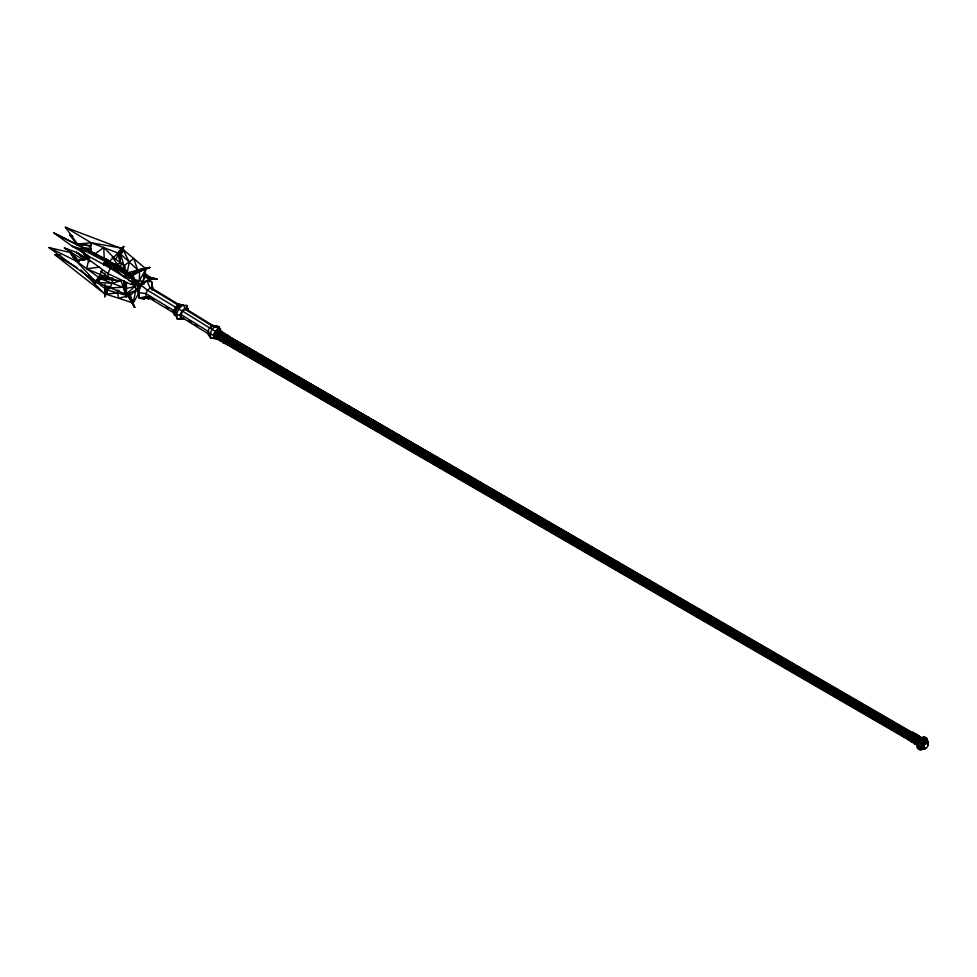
<?xml version="1.0" encoding="UTF-8"?>
<svg xmlns="http://www.w3.org/2000/svg" width="977" height="977" viewBox="0 0 977 977"><rect width="100%" height="100%" fill="white"/><g stroke="black" fill="none" stroke-linecap="round" stroke-linejoin="round"><path stroke-width="1.47" d="M126.399 282.475L126.448 297.081L121.038 280.643L100.778 278.921L76.34 261.115L48.85 247.499L70.429 252.567L77.867 260.627L77.867 261.653L70.429 252.567L73.385 257.745M138.038 284.283L139.381 280.704L139.54 271.484L137.794 270.263L129.489 275.038M89.847 251.773L89.969 245.801L77.635 244.079L65.41 227.275L122.284 248.817L108.557 262.288M107.201 292.135L104.698 296.654L105.003 284.478M126.448 297.081L124.091 280.912L126.448 297.081L123.932 287.629L124.091 280.912L126.143 288.459L134.765 286.579L137.195 285.137M89.969 245.801L90.739 245.874L77.635 244.079L91.166 242.772L121.417 248.073L118.437 252.921L120 262.605L120.55 254.032L123.639 246.522L118.437 252.921L116.043 259.43M127.181 293.198L134.667 307.376L128.109 295.811L127.669 293.063L128.109 295.897L134.667 307.376L128.39 291.952M152.9 289.961L151.655 281.779L146.892 280.9L139.906 285.614L138.111 292.514L139.235 298.193L144.01 299.072L148.76 296.752M109.668 286.408L106.969 289.974L104.698 296.654L105.333 289.155L108.349 286.456M90.299 251.761L91.166 242.772L65.41 227.275M90.885 244.836L91.166 242.772L120.55 254.032L137.879 269.957L149.725 267.503L129.636 275.123M105.87 286.212L104.234 293.576L105.247 293.906L104.698 296.654M215.661 327.466L215.88 326.123L212.449 325.475L209.579 327.722L207.796 331.679L208.419 334.818L210.69 338.018L216.564 338.763L210.69 338.018L209.908 334.036L207.796 331.679M910.076 739.98L215.111 337.321L214.427 335.355L216.076 331.753L218.97 330.373L220.179 331.777M925.28 748.565C919.32 744.572 933.133 739.845 926.391 748.028C905.655 757.26 925.219 722.333 928.126 744.266M90.849 251.81L91.411 248.83M103.623 265.06L104.063 262.85L106.591 259.699L107.702 259.711L110.45 263.24M138.123 291.659L135.779 290.254L133.128 302.968M132.579 302.785L106.078 294.175L106.969 289.974L110.694 287.91M126.143 288.459L124.433 287.214L110.401 287.91L112.697 279.886L86.697 268.797L88.712 259.467M122.186 252.97L123.639 246.522L118.876 253.312L120 262.605M94.403 254.325L103.794 247.474L113.686 257.537L123.969 265.781L133.69 258.49L137.794 270.263L149.725 267.503L138.99 270.971L146.037 268.98L142.202 284.16M137.977 285.834L136.682 290.047L126.094 294.297L134.765 286.579L131.675 283.916M124.934 266.697L123.297 268.687L124.69 265.121M181.954 304.824L179.035 304.287L175.604 307.01L173.662 311.394L175.457 312.42L176.41 314.411L177.252 318.917L183.432 319.223L177.252 318.917L176.104 315.864L174.358 314.863L177.325 307.987L180.598 305.154L186.778 305.459L188.353 310.808M180.66 318.783L180.012 315.351L181.881 310.906L185.154 308.085L187.926 308.512M151.74 289.851L152.791 287.458M214.048 338.311L213.426 335.172L209.908 334.036L212.168 329.017L215.88 326.123L219.104 326.697L221.01 331.508M213.426 335.172L215.209 331.215L218.079 328.968L220.594 329.42M91.545 257.733L110.389 268.309L107.934 273.597L108.813 277.724L117.167 280.973M137.757 287.739L139.992 284.905L141.201 285.089M101.938 270.519L98.726 277.7L94.39 283.391L99.459 281.291M123.297 268.687L124.494 266.306M145.524 268.541L122.98 249.404L120.55 254.032L123.969 265.781L127.144 273.059L129.831 272.4M135.29 280.106L139.381 280.704L145.988 268.944M139.284 292.355L133.19 302.98L129.465 296.19L106.969 289.974L92.021 278.604M119.023 290.352L117.533 292.892L118.657 298.254L128.109 295.811M122.284 248.817L123.639 246.522M142.837 281.022L145.17 277.248L152.07 278.97L149.017 281.632M94.39 283.391L99.495 277.7L107.836 277.81L100.778 278.921L94.39 283.391L98.726 277.7L102.976 275.722M218.176 327.918L219.104 326.697L212.449 325.475M81.384 250.149L72.322 246.289L81.238 248.891L105.223 261.396L106.591 259.699L53.943 232.966L72.322 246.289L80.615 251.101L81.384 250.149L88.663 257.61L87.148 254.997M114.053 267.979L124.848 277.578L130.442 277.81L131.81 276.112L130.698 274.513L129.794 274.781L117.606 267.942L117.851 269.53L115.848 270.348L104.063 262.85M134.667 307.376L129.465 296.19L135.779 290.254M181.881 310.906L177.325 307.987L173.662 311.394L174.358 314.863L176.617 315.583M125.435 294.028L96.808 282.39L100.778 278.921L123.932 287.629M185.3 309.05L182.406 311.504L180.953 314.973L181.453 317.659L183.615 318.001M185.105 309.318L187.523 309.44M144.01 299.072L146.257 297.289M104.905 288.728L108.105 286.2M209.884 328.077L212.339 326.159M139.54 288.093L136.682 290.047L134.765 286.579M138.734 284.698L143.375 281.547L139.381 280.704M119.609 265.915L122.846 263.741M228.447 336.369C225.516 333.792 221.29 340.033 223.611 342.585L917.916 745.353L908.415 739.247C907.682 728.378 918.295 734.264 922.752 739.137L918.746 736.536C915.437 736.096 911.944 743.106 916.133 743.729L918.148 744.987M920.896 749.725L926.391 748.028M129.501 275.001L137.879 269.957L149.725 267.503M130.833 276.674L139.54 271.484L146.037 268.98L143.472 270.287M83.375 260.273L87.6 258.673L82.044 260.334M129.709 275.184L139.54 271.484M209.908 334.036L210.995 333.67M147.612 278.763L156.894 279.117L144.022 275.661L144.681 276.833L152.033 278.933L142.068 282.268L143.985 284.209M926.733 743.228L924.218 737.476L920.358 738.649L226.053 335.88A4.604 2.687 -58.2 0 0 223.061 333.511A4.604 2.687 -58.2 0 0 219.471 338.946C213.218 339.898 219.947 327.954 222.622 333.291M222.561 340.729C215.551 341.865 224.417 328.724 225.687 335.99M121.759 262.911L114.7 264.718M121.038 280.643L112.355 283.281L96.808 282.39M82.605 247.193L103.171 258.636L105.223 261.396L130.442 277.81L132.139 277.309L137.452 281.877L140.493 286.896M137.879 269.957L127.144 273.059L129.208 261.995L122.98 249.404M218.298 330.373L921.103 738.404L925.366 737.488L927.222 743.228M173.882 312.982L146.477 296.336L139.235 298.193L138.99 293.039M922.166 749.31L925.83 748.382M70.429 252.567L76.34 261.115L87.6 258.465L77.867 260.627M919.748 749.713L924.792 748.553M139.906 285.614L146.892 280.9L150.14 288.068L178.852 305.508M918.795 749.298L924.364 748.37M128.561 280.375L139.259 284.478L139.967 287.385L131.138 275.673L133.605 277.212L124.848 277.578M86.697 268.797L99.52 267.112M106.078 294.175L117.533 292.892L117.325 290.084M77.635 244.079L82.105 243.725M918.099 748.48L924.059 748.016M117.606 267.942L119.218 267.82L105.015 259.821L108.655 260.871L133.605 277.212L122.43 275.636M224.844 342.842L223.611 342.585M913.104 741.861C907.865 741.25 914.582 731.126 916.927 736.06M107.836 277.81L98.726 277.7L94.818 281.584L48.85 247.499M80.92 269.884L104.234 293.576L54.993 254.838L60.647 254.997M923.888 747.527L917.696 747.344L917.232 743.387L908.146 737.757L214.427 335.355M82.044 247.718L91.044 248.427M156.894 279.117L151.606 278.592L143.692 275.978L156.894 279.117L144.681 276.833L145.17 277.248M127.547 273.352L118.437 265.524L111.964 263.753M112.514 278.286L108.813 277.724L100.851 271.191M138.05 289.094L139.259 289.277M212.901 326.513L185.044 309.257L187.132 309.636L215.062 326.892M923.863 746.917L917.635 745.939L919.357 741.213L922.947 737.891L926.184 743.412M85.048 248.561L88.052 249.098M185.044 309.257L187.193 309.636M220.118 330.031L217.969 329.652L215.526 331.557L213.975 334.977L214.513 337.688L216.674 338.079M179.817 305.129L152.424 288.496L150.14 288.068L147.454 290.193L145.939 293.625L146.477 296.336M180.012 315.351L176.41 314.411L178.852 308.598L183.139 304.885L185.154 308.085M144.681 276.833L152.07 278.97M84.657 249.147L90.275 250.808M181.93 305.154L179.035 304.287L180.598 305.154L175.604 307.01L177.325 307.987M923.986 746.233L917.904 744.376L917.391 742.471L908.305 736.841L214.586 334.439M53.943 232.966L106.591 259.699L103.647 258.148L106.762 264.572M83.448 260.053L64.36 247.975L76.585 252.42L87.845 259.027M111.305 267.466L103.647 258.148L107.702 259.711M95.917 282.035L76.34 261.115M109.094 261.665L118.437 265.524M77.378 245.227L69.904 235.078L72.677 236.287M215.111 337.321L220.802 340.338M918.746 736.536L919.723 737.256M909.392 739.98L908.415 739.247M130.979 284.527L107.934 273.597L89.029 259.735L83.827 253.898L90.287 257.024L89.029 259.735L89.481 261.86L83.827 253.898L87.6 258.026M924.242 745.536L214.928 333.487M64.36 247.975L71.138 251.309M81.995 256.633L86.074 258.624M209.579 327.722L215.209 331.215M69.904 235.078L72.616 236.458M103.647 258.148L108.655 260.871M227.47 335.636L913.263 733.031M229.766 337.138L913.898 734.179M228.679 337.041L231.317 338.567M240.562 343.928L244.519 346.224M247.157 347.751L249.807 349.29M252.445 350.816L256.401 353.112M259.039 354.639L263.008 356.935M265.646 358.461L268.284 360M270.922 361.527L274.891 363.823M277.529 365.349L280.167 366.888M282.805 368.414L286.774 370.71M289.412 372.237L293.369 374.533M296.007 376.072L298.657 377.598M301.295 379.125L305.251 381.421M307.889 382.96L317.134 388.309M319.772 389.835L323.741 392.131M326.379 393.67L329.017 395.197M331.655 396.723L335.624 399.019M338.262 400.558L342.219 402.854M344.857 404.38L347.507 405.907M350.145 407.446L354.101 409.742M356.739 411.268L365.984 416.617M368.622 418.156L372.591 420.452M375.229 421.979L377.867 423.505M380.505 425.044L384.474 427.34M387.112 428.866L396.357 434.228M398.995 435.754L402.951 438.05M405.589 439.577L414.834 444.938M417.472 446.465L421.441 448.761M424.079 450.287L426.717 451.826M429.355 453.352L433.324 455.648M435.962 457.175L445.207 462.536M447.845 464.063L451.801 466.359M454.439 467.885L463.684 473.247M466.322 474.773L474.248 479.365M478.205 481.661L482.174 483.957M484.812 485.496L494.057 490.845M496.695 492.384L512.534 501.555M515.172 503.094L523.098 507.686M527.055 509.982L531.024 512.278M533.662 513.804L541.588 518.396M545.545 520.692L560.065 529.107M564.034 531.403L571.948 535.994M575.905 538.29L590.438 546.705M594.395 549.001L608.915 557.415M612.884 559.711L620.798 564.303M630.043 569.664L639.288 575.026M648.52 580.375L657.765 585.736M660.403 587.262L669.648 592.624M678.893 597.973L688.138 603.334M690.776 604.861L693.414 606.387M697.383 608.683L706.615 614.044M709.253 615.571L711.903 617.11M715.86 619.406L718.498 620.932M727.743 626.294L730.381 627.82M734.35 630.116L736.988 631.643M739.626 633.169L742.264 634.708M746.233 637.004L755.465 642.353M758.115 643.892L760.753 645.418M764.71 647.714L767.348 649.241M769.998 650.78L772.636 652.306M776.593 654.602L779.231 656.129M783.2 658.425L785.838 659.951M788.476 661.49L791.114 663.017M795.083 665.313L797.721 666.839M801.677 669.135L804.315 670.674M806.965 672.2L809.603 673.727M813.56 676.023L816.198 677.562M818.848 679.088L821.486 680.615M825.443 682.911L828.081 684.45M832.05 686.746L834.688 688.272M837.326 689.799L839.964 691.325M843.933 693.621L846.571 695.16M849.208 696.686L853.165 698.982M855.815 700.509L858.453 702.048M862.41 704.344L865.048 705.87M867.698 707.397L870.336 708.936M874.293 711.232L876.931 712.758M879.581 714.285L883.538 716.581M886.176 718.107L888.814 719.646M892.783 721.942L895.421 723.468M898.058 724.995L902.015 727.291M904.665 728.83L907.303 730.356M879.129 721.38L881.767 722.907M908.757 739.223L214.696 336.845M131.309 282.365L135.266 284.661M54.993 254.838L77.036 267.625M138.416 283.342L140.969 284.881M176.165 307.633L147.454 290.193L141.274 285.357L138.111 292.514L145.939 293.625L174.651 311.052M150.067 297.545L153.975 299.927M165.724 307.059L168.337 308.647M172.245 311.016L174.859 312.603M912.689 732.787L918.307 736.157M218.97 330.373L228.032 335.893M217.553 330.617L226.053 335.88M216.796 331.081L919.601 739.113L921.665 738.685L925.622 743.753M216.076 331.753L918.881 739.784L920.432 739.821L925.085 744.254M181.82 310.686L209.041 327.551M215.441 332.571L909.16 734.973L924.608 744.853M180.281 314.105L208.797 331.765M214.464 336.173L908.183 738.575L917.269 744.205L917.904 747.283M188.817 320.81L191.345 322.386M195.144 324.743L197.672 326.306M180.818 316.817L208.04 333.67M208.419 334.818L210.556 336.137M110.389 268.309L138.563 286.005M111.451 277.773L115.274 280.191M103.171 258.636L104.197 259.296M105.015 259.821L131.529 276.918L129.794 274.781M84.681 259.088L76.585 252.42L86.452 259.284M126.973 271.472L117.423 264.266L112.221 257.134M76.585 252.42L84.608 258.478M88.699 275.99L90.922 277.737M118.18 267.686L121.624 270.397M137.696 283.086L139.992 284.905M145.109 273.438L150.519 277.737M146.574 297.24L148.675 298.925L146.831 296.605M80.615 251.101L88.663 257.61L81.238 248.891M146.806 297.362L148.675 298.925L146.892 296.8M130.698 274.513L133.605 277.212M93.707 252.982L96.808 255.937M130.442 277.81L137.891 286.188M79.271 261.616L73.373 255.351L74.74 257.989M146.648 296.69L148.675 298.925M78.819 261.58L73.373 255.351L77.085 261.457M215.88 326.123L218.079 328.968M131.138 275.673L137.452 281.877L138.233 284.625M128.866 292.086L133.19 302.98L132.518 300.391M138.27 288.227L138.954 290.987M926.318 737.916L927.649 743.412M219.104 326.697L219.63 329.347M138.392 289.045L138.929 291.757M186.778 305.459L187.621 309.965M175.457 312.42L176.104 315.864M927.014 738.722L927.955 743.766M928.15 744.877L927.417 739.87M129.367 292.001L130.136 296.373M151.655 281.779L152.424 288.496M104.783 273.157L104.979 277.407M103.794 247.474L104.197 258.929M219.495 339.337A4.604 2.687 -58.2 0 1 216.442 337.065A4.604 2.687 -58.2 0 1 220.033 331.63A4.604 2.687 -58.2 0 1 223.086 333.914M225.553 343.098A4.604 2.687 -58.2 0 1 222.5 340.814A4.604 2.687 -58.2 0 1 226.09 335.38A4.604 2.687 -58.2 0 1 229.143 337.663M222.524 341.217A4.604 2.687 -58.2 0 1 219.471 338.946M916.829 743.986A4.604 2.687 -58.2 0 1 913.776 741.714A4.604 2.687 -58.2 0 1 917.366 736.279A4.604 2.687 -58.2 0 1 920.419 738.551M913.813 742.105A4.604 2.687 -58.2 0 1 910.747 740.163A4.604 2.687 -58.2 0 1 907.718 738.282A4.604 2.687 -58.2 0 1 910.735 732.86A4.604 2.687 -58.2 0 1 914.325 733.861M910.747 740.163A4.604 2.687 -58.2 0 1 913.764 734.728A4.604 2.687 -58.2 0 1 917.354 735.73M126.094 294.297L125.41 288.191L126.033 294.26"/></g></svg>
